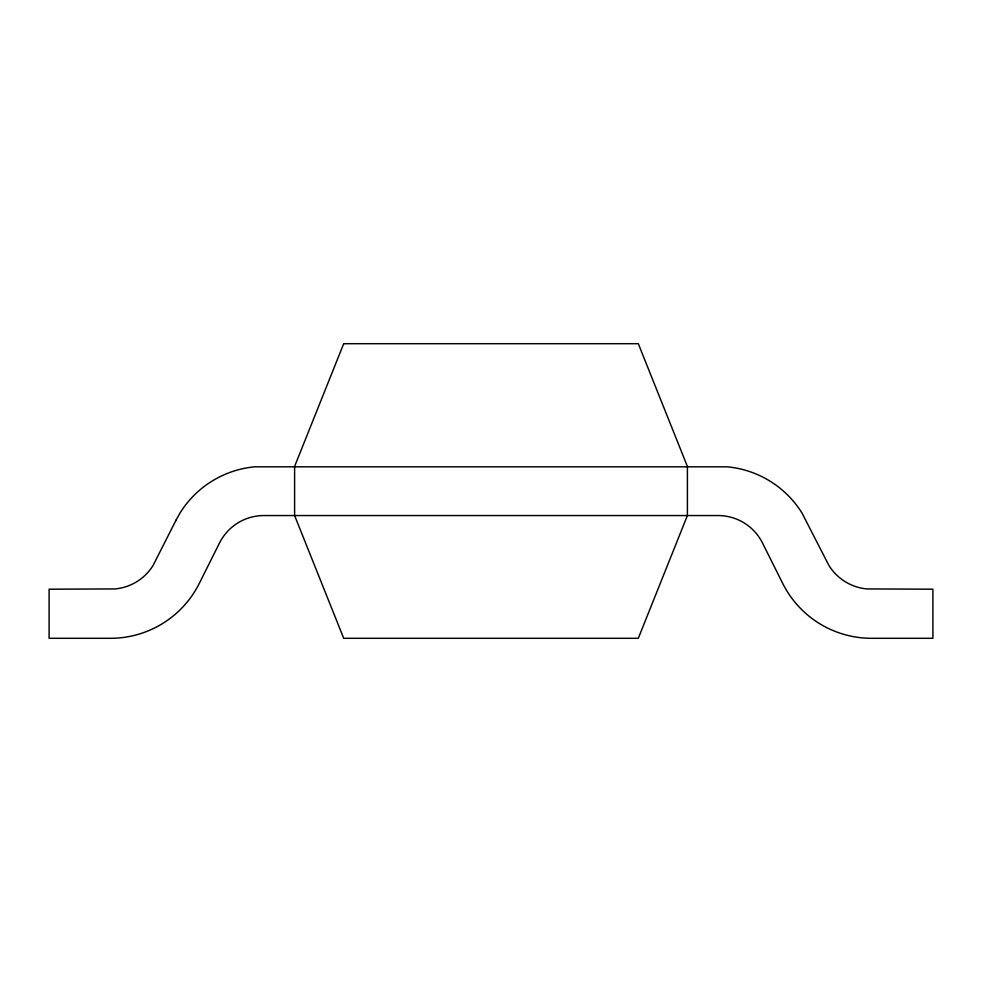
<?xml version="1.0" encoding="UTF-8"?>
<svg xmlns="http://www.w3.org/2000/svg" width="982" height="982" viewBox="0 0 982 982"><rect width="100%" height="100%" fill="white"/><g stroke="black" fill="none" stroke-linecap="round" stroke-linejoin="round"><path stroke-width="1.47" d="M343.7 343.7L294.6 466.45L294.6 515.55L343.7 638.3L638.3 638.3L687.4 515.55L687.4 466.45L638.3 343.7L343.7 343.7M176.097 520.03L153.082 565.46A50.156 50.156 0 0 1 115.09 588.93L49.1 589.2L49.1 638.3L110.475 638.3A99.305 99.305 0 0 0 199.297 583.406L219.502 542.997A49.652 49.652 0 0 1 263.913 515.55L718.087 515.55A49.652 49.652 0 0 1 762.498 542.997L782.703 583.406A99.305 99.305 0 0 0 871.525 638.3L932.9 638.3L932.9 589.2L866.91 588.93A50.156 50.156 0 0 1 828.918 565.46L802.012 513.058A98.801 98.801 0 0 0 727.196 466.818L254.804 466.818A98.801 98.801 0 0 0 179.988 513.058L176.097 520.03"/></g></svg>
